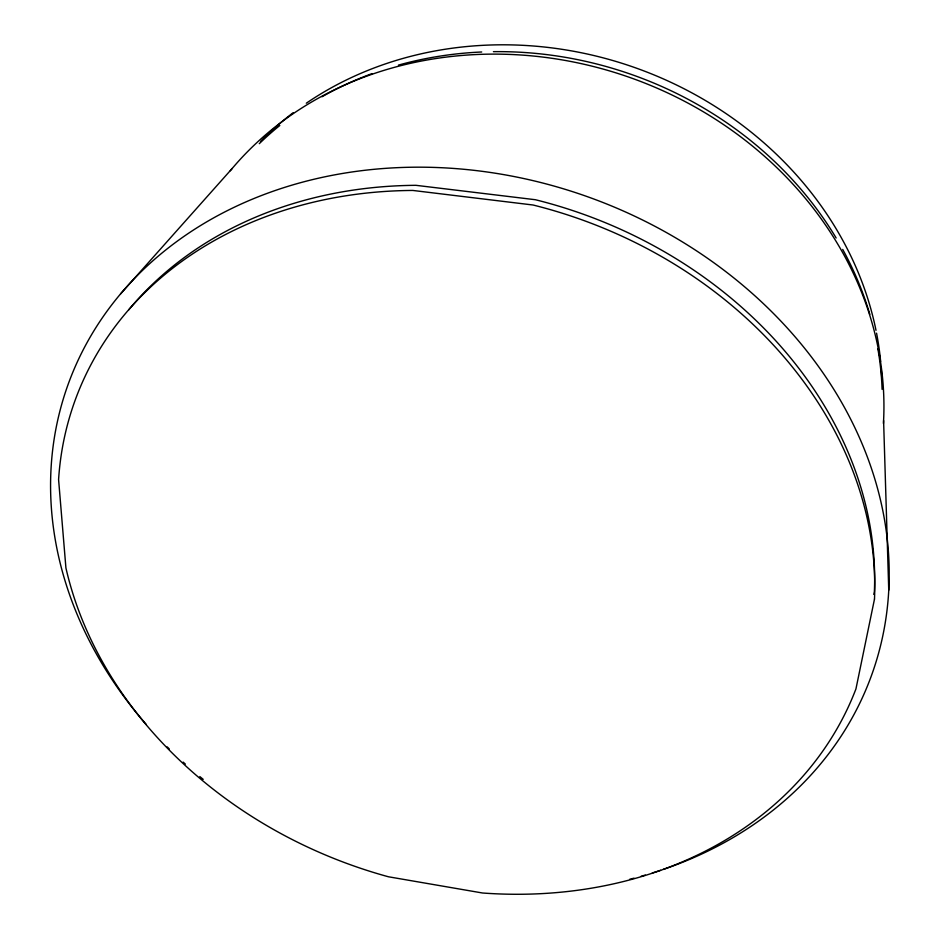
<?xml version="1.0" encoding="UTF-8"?>
<svg xmlns="http://www.w3.org/2000/svg" width="940" height="940" viewBox="0 0 940 940"><rect width="100%" height="100%" fill="white"/><g stroke="black" fill="none" stroke-linecap="round" stroke-linejoin="round"><path stroke-width="1.41" d="M873.8 594.397L874.365 591.624A413.588 341.326 19.9 0 0 535.401 199.726L415.938 185.321A413.588 341.326 19.9 0 0 128.627 309.953M120.532 293.926L232.145 168.518M883.588 420.544L888.747 590.132M146.405 724.611A427.23 353.181 19.9 0 1 226.411 211.101A427.23 353.181 19.9 0 1 827.459 379.466A427.23 353.181 19.9 0 1 663.299 869.406M660.561 870.323A427.23 353.181 19.9 0 1 652.278 872.978M645.298 875.07A427.23 353.181 19.9 0 1 641.092 876.268M634.018 878.172A427.23 353.181 19.9 0 1 629.753 879.252M203.216 779.342A427.23 353.181 19.9 0 1 199.809 776.558M185.345 764.079A427.23 353.181 19.9 0 1 183.159 762.105M169.306 748.957A427.23 353.181 19.9 0 1 167.226 746.9M230.253 170.786A364.344 319.506 19.9 0 1 641.691 81.862A364.344 319.506 19.9 0 1 883.436 423.47M259.287 143.667A359.315 315.922 19.9 0 1 279.815 125.478M322.032 96.738A359.315 315.922 19.9 0 1 372.064 73.602M398.419 65.118A359.315 315.922 19.9 0 1 481.703 51.994M493.418 51.665A359.315 315.922 19.9 0 1 836.142 237.984M842.71 249.429A359.315 315.922 19.9 0 1 869.817 314.301M877.854 348.658A359.315 315.922 19.9 0 1 882.096 389.348M260.474 141.588A355.496 313.654 19.9 0 1 293.245 112.636M306.299 103.212A355.496 313.654 19.9 0 1 875.998 330.328M876.562 333.171A355.496 313.654 19.9 0 1 880.639 361.524M881.344 370.36A355.496 313.654 19.9 0 1 881.791 379.196M874.494 599.062L855.941 688.938A416.244 342.606 19.9 0 1 482.526 893L388.431 876.773A416.244 342.606 19.9 0 1 65.918 567.948L58.586 479.565A416.244 342.606 19.9 0 1 412.789 190.444L533.086 205.014A416.244 342.606 19.9 0 1 874.494 599.062"/></g></svg>
